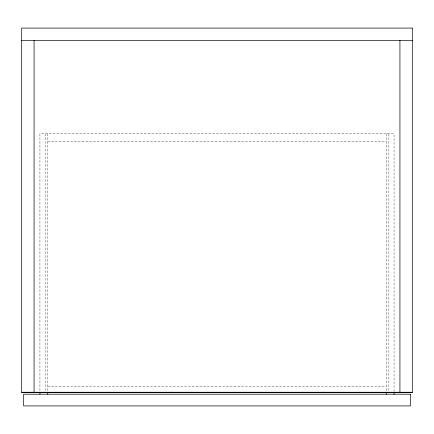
<?xml version="1.0" encoding="UTF-8"?>
<svg xmlns="http://www.w3.org/2000/svg" width="434" height="434" viewBox="0 0 434 434"><rect width="100%" height="100%" fill="white"/><g stroke="black" fill="none" stroke-linecap="round" stroke-linejoin="round"><path stroke-width="0.33" stroke-dasharray="2.17 1.63" d="M47.74 141.614L386.26 141.614M47.74 386.39L386.26 386.39M394.072 391.495L394.072 133.802L39.928 133.802L39.928 391.495M388.864 133.802L388.864 391.495M386.26 133.802L386.26 391.598M47.74 133.802L47.74 391.598M45.136 133.802L45.136 391.495"/><path stroke-width="0.65" d="M21.7 40.449L412.3 40.449M21.7 392.249L412.3 392.249M399.931 40.449L399.931 392.64M394.072 392.851L394.072 394.202M386.26 392.249L386.26 394.202M47.74 392.249L47.74 394.202M39.928 392.851L39.928 394.202M34.069 40.449L34.069 392.64M412.3 28.08L21.7 28.08L21.7 392.64L412.3 392.64L412.3 28.08M410.347 394.202L23.653 394.202L23.653 405.92L410.347 405.92L410.347 394.202"/></g></svg>
